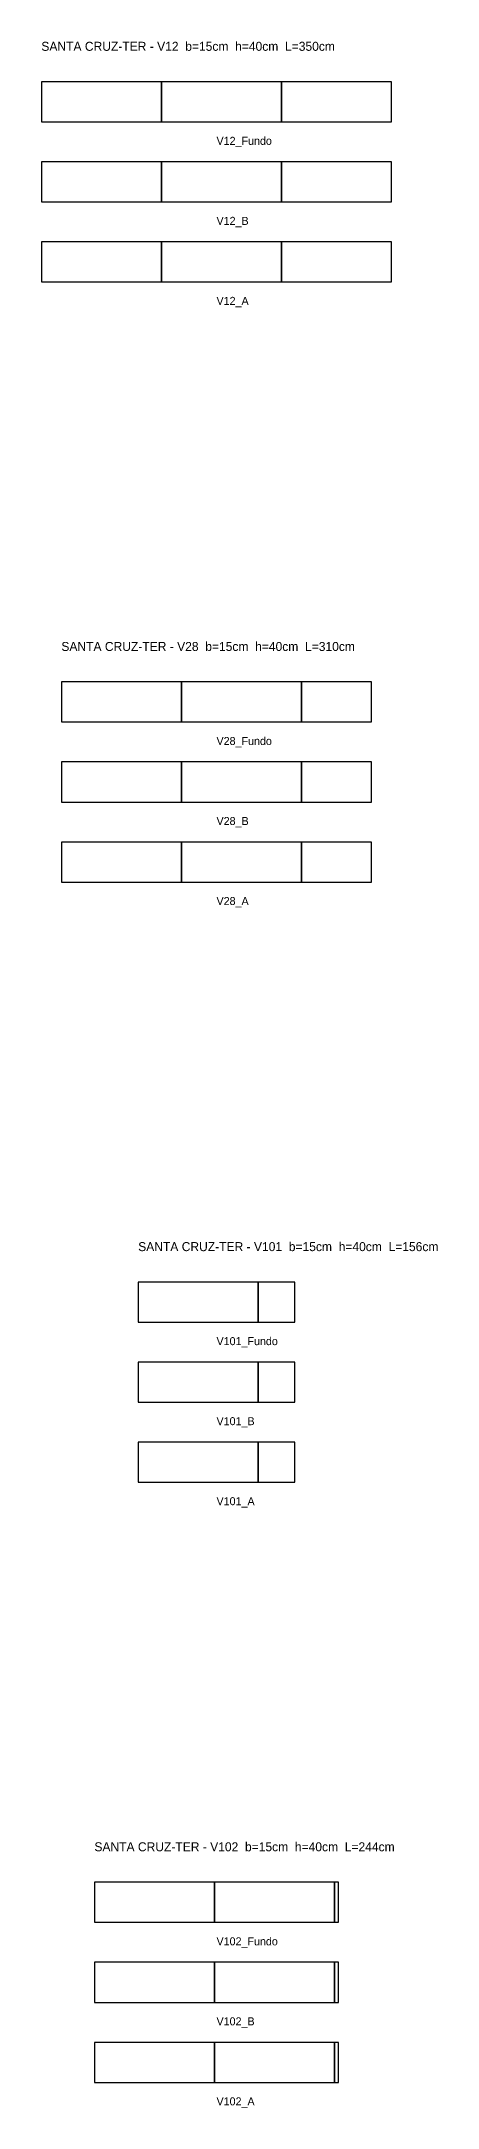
# Model space of a CAD drawing. Header units: metres. Extents: x -175 to 133895, y -9125 to 33642.
# Drawn here: x -175 to 221, y -1925 to 140 of the extents above; entities that cross this region are included whole.
import ezdxf

# ---------------------------------------------------------------- set-up
doc = ezdxf.new("R2010")
doc.units = ezdxf.units.M

msp = doc.modelspace()

# ---------------------------------------------------------------- linework, layer by layer
at = {"layer": 'Paineis'}
for points in [[(-175, 60), (-55, 60), (-55, 100), (-175, 100)], [(-55, 60), (65, 60), (65, 100), (-55, 100)], [(65, 60), (175, 60), (175, 100), (65, 100)], [(-175, -20), (-55, -20), (-55, 20), (-175, 20)], [(-55, -20), (65, -20), (65, 20), (-55, 20)], [(65, -20), (175, -20), (175, 20), (65, 20)], [(-175, -100), (-55, -100), (-55, -60), (-175, -60)], [(-55, -100), (65, -100), (65, -60), (-55, -60)], [(65, -100), (175, -100), (175, -60), (65, -60)], [(-155, -540), (-35, -540), (-35, -500), (-155, -500)], [(-35, -540), (85, -540), (85, -500), (-35, -500)], [(85, -540), (155, -540), (155, -500), (85, -500)], [(-155, -620), (-35, -620), (-35, -580), (-155, -580)], [(-35, -620), (85, -620), (85, -580), (-35, -580)], [(85, -620), (155, -620), (155, -580), (85, -580)], [(-155, -700), (-35, -700), (-35, -660), (-155, -660)], [(-35, -700), (85, -700), (85, -660), (-35, -660)], [(85, -700), (155, -700), (155, -660), (85, -660)], [(-78.25, -1140), (41.75, -1140), (41.75, -1100), (-78.25, -1100)], [(41.75, -1140), (78.25, -1140), (78.25, -1100), (41.75, -1100)], [(-78.25, -1220), (41.75, -1220), (41.75, -1180), (-78.25, -1180)], [(41.75, -1220), (78.25, -1220), (78.25, -1180), (41.75, -1180)], [(-78.25, -1300), (41.75, -1300), (41.75, -1260), (-78.25, -1260)], [(41.75, -1300), (78.25, -1300), (78.25, -1260), (41.75, -1260)], [(-122, -1740), (-2, -1740), (-2, -1700), (-122, -1700)], [(-2, -1740), (118, -1740), (118, -1700), (-2, -1700)], [(118, -1740), (122, -1740), (122, -1700), (118, -1700)], [(-122, -1820), (-2, -1820), (-2, -1780), (-122, -1780)], [(-2, -1820), (118, -1820), (118, -1780), (-2, -1780)], [(118, -1820), (122, -1820), (122, -1780), (118, -1780)], [(-122, -1900), (-2, -1900), (-2, -1860), (-122, -1860)], [(-2, -1900), (118, -1900), (118, -1860), (-2, -1860)], [(118, -1900), (122, -1900), (122, -1860), (118, -1860)]]:
    msp.add_lwpolyline(points, close=True, dxfattribs=at)

# ---------------------------------------------------------------- texts
at = {"layer": 'NOMENCLATURA', "char_height": 9, "attachment_point": 1}
for s, insert in [('SANTA CRUZ-TER - V12  b=15cm  h=40cm  L=350cm', (-175, 140)), ('SANTA CRUZ-TER - V28  b=15cm  h=40cm  L=310cm', (-155, -460)), ('SANTA CRUZ-TER - V101  b=15cm  h=40cm  L=156cm', (-78.25, -1060)), ('SANTA CRUZ-TER - V102  b=15cm  h=40cm  L=244cm', (-122, -1660))]:
    msp.add_mtext(s, dxfattribs=dict(at, insert=insert))
at = {"layer": 'Texto Secao', "char_height": 8, "attachment_point": 1}
for s, insert in [('V12_Fundo', (0, 45)), ('V12_B', (0, -35)), ('V12_A', (0, -115)), ('V28_Fundo', (0, -555)), ('V28_B', (0, -635)), ('V28_A', (0, -715)), ('V101_Fundo', (0, -1155)), ('V101_B', (0, -1235)), ('V101_A', (0, -1315)), ('V102_Fundo', (0, -1755)), ('V102_B', (0, -1835)), ('V102_A', (0, -1915))]:
    msp.add_mtext(s, dxfattribs=dict(at, insert=insert))

doc.saveas('drawing.dxf')
